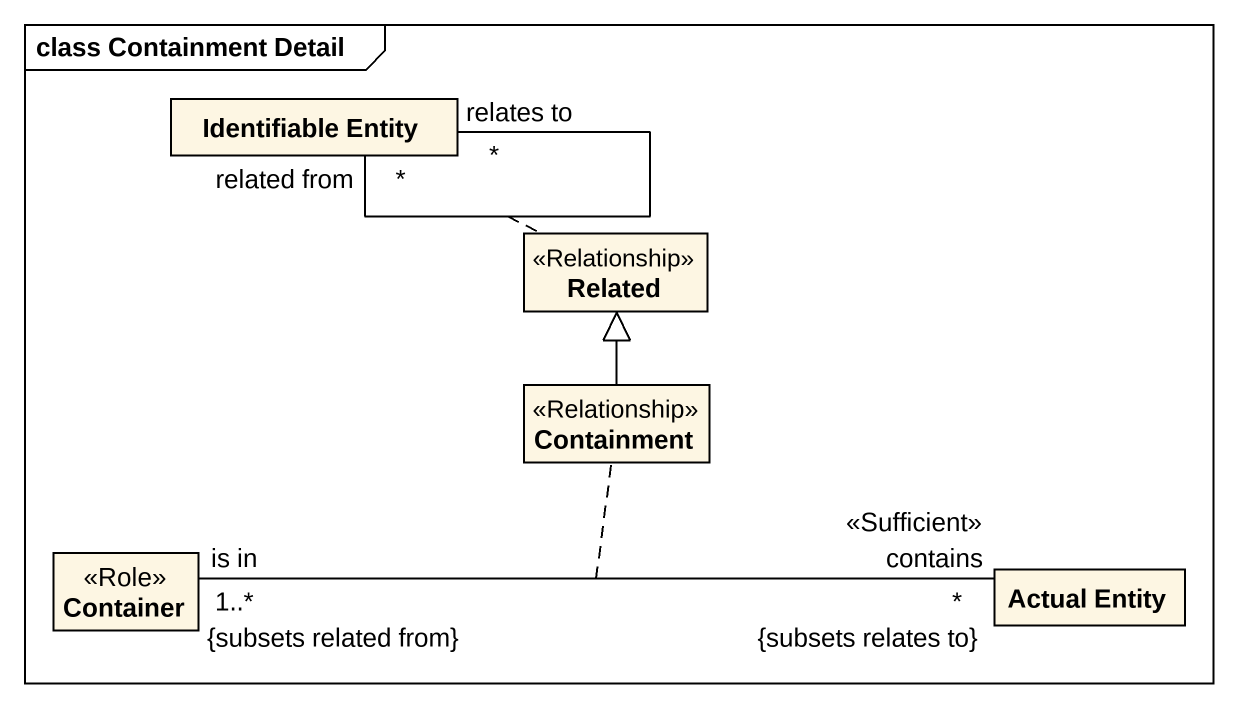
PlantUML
@startuml
mainframe class Containment Detail
hide circle
hide empty members
class "Identifiable Entity" as Identifiable_Entity
class Related <<Relationship>>
class Containment <<Relationship>>
class Container <<Role>>
class "Actual Entity" as Actual_Entity
Identifiable_Entity "related from\n*" -- "relates to\n*" Identifiable_Entity
(Identifiable_Entity, Identifiable_Entity) .. Related
Containment -up-|> Related
Container "is in\n1..*\n{subsets related from}" -right- "contains\n<<Sufficient>>\n*\n{subsets relates to}" Actual_Entity
(Container, Actual_Entity) .. Containment
@enduml
